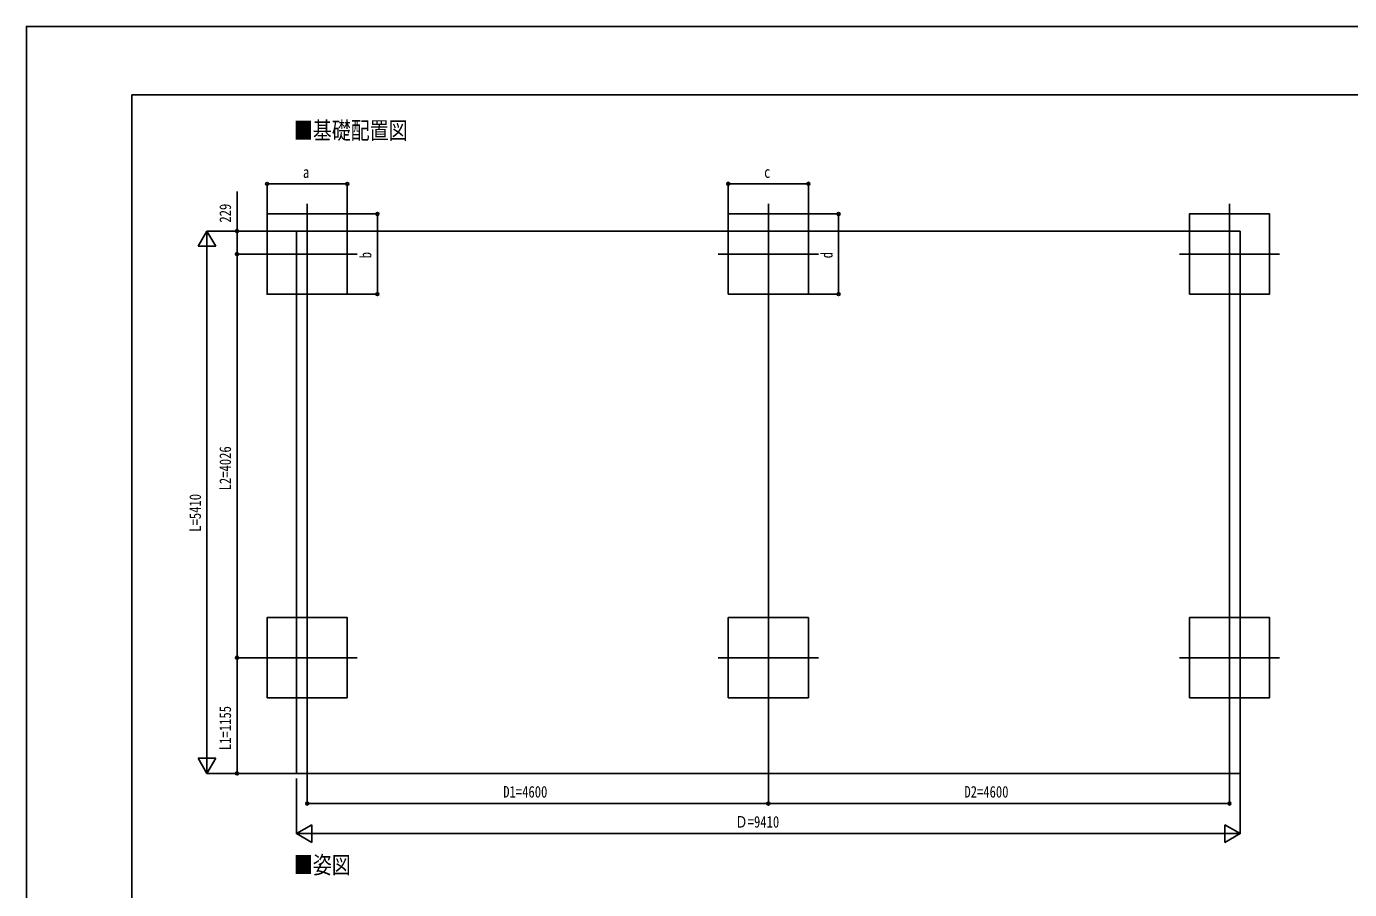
# Model space of a CAD drawing. Units: millimetres, scale not verified. Extents: x -14718 to 14718, y -10395 to 10395.
# Drawn here: x -14718 to -1520, y 1786 to 10395 of the extents above; entities that cross this region are included whole.
import ezdxf
from ezdxf.enums import TextEntityAlignment as Align

# ---------------------------------------------------------------- set-up
doc = ezdxf.new("R2010")
doc.units = ezdxf.units.MM
doc.header["$LTSCALE"] = 50
for name, color, linetype in [('0-2_USER1', 3, 'Continuous'), ('0-3_YKK_12', 2, 'Continuous'), ('0-4_YKK_A1', 4, 'Continuous'), ('0-5_YKK_D', 6, 'Continuous'), ('0-6_YKK_ZWAK', 7, 'Continuous')]:
    doc.layers.add(name, color=color, linetype=linetype)
doc.styles.add('ＭＳ ゴシック', font='')
doc.styles.get('ＭＳ ゴシック').set_extended_font_data('MS Gothic')

msp = doc.modelspace()

# ---------------------------------------------------------------- linework, layer by layer
at = {"layer": '0-3_YKK_12'}
for p, q in [((-11917.43, 3598.67), (-11917.43, 8624.45)), ((-7317.43, 3598.67), (-7317.43, 8624.45)), ((-2717.43, 3598.67), (-2717.43, 8624.45)), ((-12417.43, 8124.62), (-11417.43, 8124.62)), ((-6817.43, 8124.62), (-7817.43, 8124.62)), ((-2217.43, 8124.62), (-3217.43, 8124.62)), ((-12417.43, 4098.62), (-11417.43, 4098.62)), ((-6817.43, 4098.62), (-7817.43, 4098.62)), ((-2217.43, 4098.62), (-3217.43, 4098.62))]:
    msp.add_line(p, q, dxfattribs=at)
at = {"layer": '0-4_YKK_A1'}
for p, q in [((-12022.43, 2943.62), (-12022.43, 8353.62)), ((-12022.43, 8353.62), (-2612.43, 8353.62)), ((-2612.43, 8353.62), (-2612.43, 2943.62)), ((-12022.43, 2943.62), (-2612.43, 2943.62))]:
    msp.add_line(p, q, dxfattribs=at)
for points in [[(-11517.43, 7724.62), (-11517.43, 8524.62), (-12317.43, 8524.62), (-12317.43, 7724.62)], [(-7717.43, 7725.46), (-7717.43, 8525.46), (-6917.43, 8525.46), (-6917.43, 7725.46)], [(-3117.43, 7725.46), (-3117.43, 8525.46), (-2317.43, 8525.46), (-2317.43, 7725.46)], [(-11517.43, 3698.62), (-11517.43, 4498.62), (-12317.43, 4498.62), (-12317.43, 3698.62)], [(-7717.43, 3698.62), (-7717.43, 4498.62), (-6917.43, 4498.62), (-6917.43, 3698.62)], [(-3117.43, 3698.62), (-3117.43, 4498.62), (-2317.43, 4498.62), (-2317.43, 3698.62)]]:
    msp.add_lwpolyline(points, close=True, dxfattribs=at)
at = {"layer": '0-5_YKK_D'}
for p, q in [((-12317.43, 8525.62), (-12317.43, 8825.62)), ((-11517.43, 8824.62), (-12317.43, 8824.62)), ((-11517.43, 8525.62), (-11517.43, 8825.62)), ((-7717.43, 8525.62), (-7717.43, 8826.46)), ((-6917.43, 8825.46), (-7717.43, 8825.46)), ((-6917.43, 8525.62), (-6917.43, 8826.46)), ((-11516.43, 8524.62), (-11216.43, 8524.62)), ((-11217.43, 7724.62), (-11217.43, 8524.62)), ((-6916.43, 8524.62), (-6616.43, 8524.62)), ((-6617.43, 7724.62), (-6617.43, 8524.62)), ((-12917.43, 8353.62), (-13004.93, 8202.07)), ((-12023.43, 8353.62), (-12918.43, 8353.62)), ((-12917.43, 8353.62), (-12829.93, 8202.07)), ((-12917.43, 8353.62), (-12917.43, 8050.51)), ((-12023.43, 8353.62), (-12618.43, 8353.62)), ((-13004.93, 8202.07), (-12829.93, 8202.07)), ((-12917.43, 3118.62), (-12917.43, 8178.62)), ((-12418.43, 8124.62), (-12618.43, 8124.62)), ((-12418.43, 8124.62), (-12618.43, 8124.62)), ((-12617.43, 4098.62), (-12617.43, 8124.62)), ((-11516.43, 7724.62), (-11216.43, 7724.62)), ((-6916.43, 7724.62), (-6616.43, 7724.62)), ((-12418.43, 4098.62), (-12618.43, 4098.62)), ((-12418.43, 4098.62), (-12618.43, 4098.62)), ((-12617.43, 4098.62), (-12617.43, 2943.62)), ((-11917.43, 3597.67), (-11917.43, 2642.62)), ((-7317.43, 3597.67), (-7317.43, 2642.62)), ((-7317.43, 3597.67), (-7317.43, 2642.62)), ((-2717.43, 3597.67), (-2717.43, 2642.62)), ((-12917.43, 2943.62), (-12917.43, 3246.73)), ((-12917.43, 2943.62), (-13004.93, 3095.18)), ((-12829.93, 3095.18), (-13004.93, 3095.18)), ((-12917.43, 2943.62), (-12829.93, 3095.18)), ((-12023.43, 2943.62), (-12918.43, 2943.62)), ((-12023.43, 2943.62), (-12618.43, 2943.62)), ((-2612.43, 2942.62), (-2612.43, 2342.62)), ((-12022.43, 2893.62), (-12022.43, 2342.62)), ((-11917.43, 2643.62), (-7317.43, 2643.62)), ((-7317.43, 2643.62), (-2717.43, 2643.62)), ((-12022.43, 2343.62), (-11870.88, 2431.12)), ((-11870.88, 2256.12), (-11870.88, 2431.12)), ((-2612.43, 2343.62), (-2763.99, 2431.12)), ((-2763.99, 2431.12), (-2763.99, 2256.12)), ((-12022.43, 2343.62), (-11870.88, 2256.12)), ((-12022.43, 2343.62), (-11719.32, 2343.62)), ((-2787.43, 2343.62), (-11847.43, 2343.62)), ((-2612.43, 2343.62), (-2915.54, 2343.62)), ((-2612.43, 2343.62), (-2763.99, 2256.12))]:
    msp.add_line(p, q, dxfattribs=at)
msp.add_lwpolyline([(-12617.43, 8124.62), (-12617.43, 8353.62), (-12617.43, 8748.72)], dxfattribs=at)
for centre in [(-12317.43, 8824.62), (-11517.43, 8824.62), (-7717.43, 8825.46), (-6917.43, 8825.46), (-11217.43, 8524.62), (-6617.43, 8524.62), (-12617.43, 8353.62), (-12617.43, 8124.62), (-12617.43, 8124.62), (-11217.43, 7724.62), (-6617.43, 7724.62), (-12617.43, 4098.62), (-12617.43, 4098.62), (-12617.43, 2943.62), (-11917.43, 2643.62), (-7317.43, 2643.62), (-7317.43, 2643.62), (-2717.43, 2643.62)]:
    msp.add_circle(centre, 14.88, dxfattribs=at)
at = {"layer": '0-6_YKK_ZWAK'}
for p in [(13632.57, 9712.5), (-13667.43, -8837.5)]:
    msp.add_line(p, (-13667.43, 9712.5), dxfattribs=at)
msp.add_lwpolyline([(-14717.5, -10395), (14717.5, -10395), (14717.5, 10395), (-14717.5, 10395)], close=True, dxfattribs=at)

# ---------------------------------------------------------------- texts
at = {"layer": '0-2_USER1', "style": 'ＭＳ ゴシック', "width": 0.8}
for s, p in [('■基礎配置図', (-12049.71, 9219.7)), ('■姿図', (-12049.71, 1892.7))]:
    msp.add_text(s, height=173.2, dxfattribs=at).set_placement(p, align=Align.BOTTOM_LEFT)
at = {"layer": '0-5_YKK_D', "style": 'ＭＳ ゴシック', "width": 0.8}
for s, p in [('a', (-11959.43, 8849.62)), ('c', (-7359.43, 8850.46)), ('D1=4600', (-9961.83, 2668.62)), ('D2=4600', (-5361.83, 2668.62)), ('Ｄ=9410', (-7649.23, 2368.62))]:
    msp.add_text(s, height=115.5, dxfattribs=at).set_placement(p, align=Align.BOTTOM_LEFT)
for s, p in [('229', (-12642.43, 8438.12)), ('b', (-11242.43, 8082.62)), ('d', (-6642.43, 8082.62)), ('L2=4026', (-12642.43, 5767.22)), ('L=5410', (-12942.43, 5354.62)), ('L1=1155', (-12642.43, 3176.72))]:
    msp.add_text(s, height=115.5, rotation=90, dxfattribs=at).set_placement(p, align=Align.BOTTOM_LEFT)

doc.saveas('drawing.dxf')
